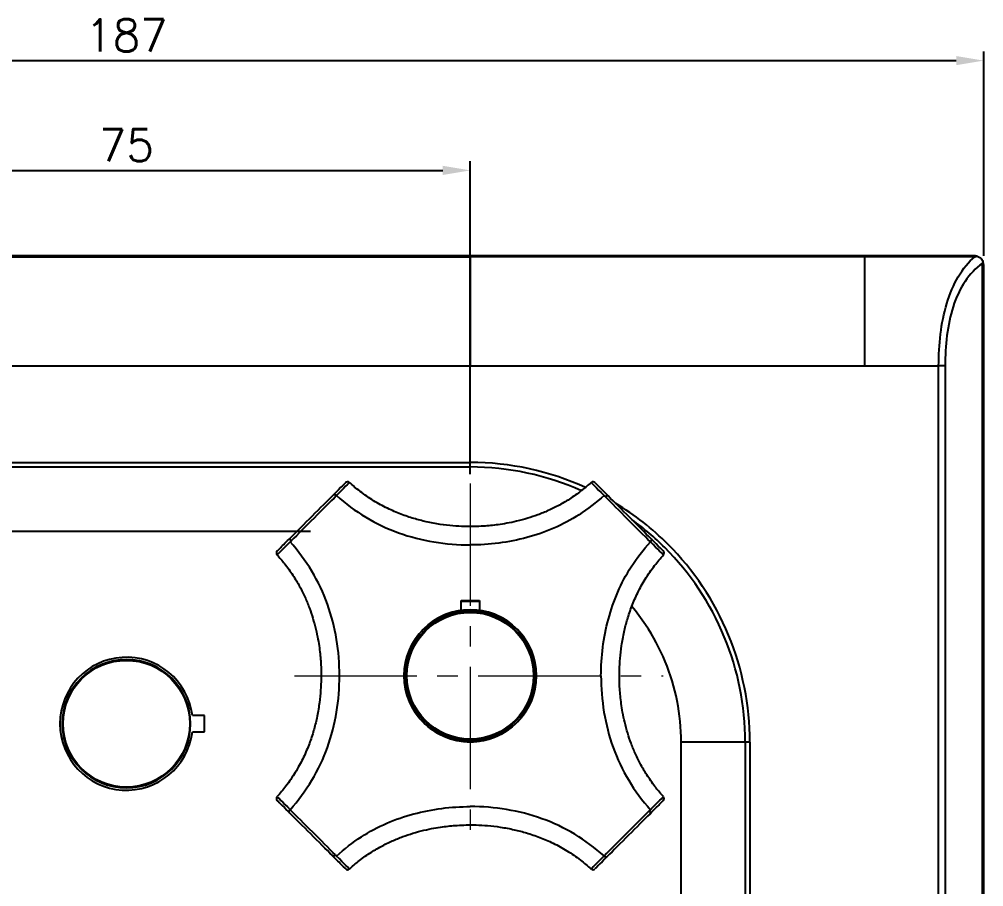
# Model space of a CAD drawing. Extents: x 39169 to 40010, y 19017 to 19611.
# Drawn here: x 39665 to 39770.1, y 19220.6 to 19315.2 of the extents above; entities that cross this region are included whole.
import ezdxf

# ---------------------------------------------------------------- set-up
doc = ezdxf.new("R2010")
doc.units = 0
doc.header["$LTSCALE"] = 7
doc.header["$MEASUREMENT"] = 0
doc.linetypes.add('CENTER2', pattern=[28.575, 19.05, -3.175, 3.175, -3.175])
doc.layers.add('DIM', color=2, linetype='CONTINUOUS')
doc.layers.add('DWG', color=7, linetype='CONTINUOUS')
doc.layers.add('중심선', color=1, linetype='CENTER2', lineweight=9)
doc.styles.add('GHS', font='romans', dxfattribs={"bigfont": 'ghs'})

msp = doc.modelspace()

# ---------------------------------------------------------------- linework, layer by layer
at = {"layer": 'DIM'}
for p, q in [((39770.14, 19289.39), (39770.14, 19311.68)), ((39586.14, 19310.68), (39767.14, 19310.68)), ((39714.14, 19265.59), (39714.14, 19299.71)), ((39642.14, 19298.71), (39711.14, 19298.71))]:
    msp.add_line(p, q, dxfattribs=at)
for points in [[(39767.14, 19311.18), (39767.14, 19310.18), (39770.14, 19310.68)], [(39711.14, 19299.21), (39711.14, 19298.21), (39714.14, 19298.71)]]:
    msp.add_solid(points, dxfattribs=at)
at = {"layer": 'DWG'}
for p, q in [((39714.14, 19289.39), (39639.14, 19289.39)), ((39639.14, 19289.3), (39714.14, 19289.3)), ((39757.14, 19289.3), (39714.14, 19289.3)), ((39769.17, 19289.3), (39757.14, 19289.3)), ((39769.14, 19289.39), (39768.35, 19289.39)), ((39770, 19148.22), (39770, 19288.56)), ((39770.14, 19148.39), (39770.14, 19288.39)), ((39639.14, 19277.39), (39714.14, 19277.39)), ((39765.23, 19159.39), (39765.23, 19277.39)), ((39639.14, 19266.88), (39714.14, 19266.88)), ((39639.14, 19266.38), (39714.14, 19266.38)), ((39656.58, 19259.39), (39696.71, 19259.39)), ((39685.14, 19239.29), (39683.84, 19239.29)), ((39685.14, 19237.49), (39685.14, 19239.29)), ((39683.84, 19237.49), (39685.14, 19237.49)), ((39744.63, 19236.39), (39744.14, 19236.39)), ((39744.63, 19236.39), (39744.63, 19177.39))]:
    msp.add_line(p, q, dxfattribs=at)
for centre, radius in [((39714.14, 19243.62), 7.2), ((39714.14, 19243.62), 7), ((39714.14, 19243.62), 6.91), ((39676.64, 19238.39), 6.91)]:
    msp.add_circle(centre, radius, dxfattribs=at)
at = {"layer": 'DWG', "extrusion": (0, 0, -1)}
for centre, radius in [((-39714.14, 19243.62), 7.2), ((-39714.14, 19243.62), 7), ((-39714.14, 19243.62), 7), ((-39676.64, 19238.39), 7)]:
    msp.add_circle(centre, radius, dxfattribs=at)
at = {"layer": 'DWG'}
msp.add_arc((39676.64, 19238.39), 7.25, 7.131, 352.869, dxfattribs=at)
for centre, major_axis, start_param, end_param in [((39700.76, 19264.46), (-0.212, 0.212), 4.783792, 6.283192), ((39727.53, 19264.46), (-0.212, -0.212), 3.141584, 4.638067), ((39693.3, 19257.01), (0.212, -0.212), 3.141602, 4.649155), ((39734.98, 19257.01), (0.212, 0.212), 4.783799, 6.283165), ((39693.3, 19230.23), (-0.212, -0.212), 4.783775, 6.283189), ((39734.98, 19230.23), (0.212, -0.212), 6.283172, 7.779365), ((39700.76, 19222.78), (0.212, 0.212), 3.1416, 4.649173), ((39727.53, 19222.78), (-0.212, 0.212), 1.642048, 3.141571)]:
    msp.add_ellipse(centre, major_axis=major_axis, ratio=1, start_param=start_param, end_param=end_param, dxfattribs=at)
for points, degree in [([(39757.14, 19289.39), (39714.14, 19289.39)], 1), ([(39768.35, 19289.39), (39757.14, 19289.39)], 1), ([(39714.14, 19277.39), (39757.14, 19277.39)], 1), ([(39757.14, 19277.39), (39765.23, 19277.39)], 1), ([(39765.94, 19277.39), (39765.75, 19277.39), (39765.49, 19277.39), (39765.23, 19277.39)], 3), ([(39726.71, 19264.15), (39722.79, 19265.92), (39718.49, 19266.88), (39714.14, 19266.88)], 3), ([(39726.27, 19263.79), (39722.48, 19265.47), (39718.34, 19266.38), (39714.14, 19266.38)], 3), ([(39700.55, 19264.67), (39700.55, 19264.67), (39700.05, 19264.18), (39699.21, 19263.33)], 3), ([(39700.95, 19264.68), (39700.91, 19264.63), (39700.39, 19264.11), (39699.55, 19263.26)], 3), ([(39727.33, 19264.68), (39727.33, 19264.68), (39727.85, 19264.16), (39728.74, 19263.27)], 3), ([(39699.21, 19263.33), (39699.28, 19263.4), (39699.44, 19263.37), (39699.55, 19263.26)], 3), ([(39728.86, 19263.15), (39728.81, 19263.19), (39728.78, 19263.23), (39728.74, 19263.27)], 3), ([(39694.61, 19258.33), (39694.57, 19258.29), (39694.54, 19258.25), (39694.5, 19258.22)], 3), ([(39733.86, 19258.55), (39733.93, 19258.48), (39733.89, 19258.32), (39733.79, 19258.21)], 3), ([(39735.2, 19256.81), (39735.16, 19256.86), (39734.64, 19257.37), (39733.79, 19258.21)], 3), ([(39735.19, 19257.22), (39735.19, 19257.22), (39734.7, 19257.71), (39733.86, 19258.55)], 3), ([(39713.14, 19250.75), (39713.14, 19251.11), (39713.14, 19251.46), (39713.14, 19251.82)], 3), ([(39715.14, 19251.82), (39715.14, 19251.46), (39715.14, 19251.11), (39715.14, 19250.75)], 3), ([(39744.14, 19236.39), (39744.14, 19227.39)], 1), ([(39693.08, 19230.43), (39693.13, 19230.38), (39693.65, 19229.87), (39694.5, 19229.02)], 3), ([(39693.09, 19230.02), (39693.09, 19230.02), (39693.59, 19229.53), (39694.43, 19228.68)], 3), ([(39694.43, 19228.69), (39694.36, 19228.76), (39694.4, 19228.91), (39694.5, 19229.02)], 3), ([(39733.67, 19228.91), (39733.71, 19228.95), (39733.75, 19228.99), (39733.79, 19229.02)], 3), ([(39744.14, 19227.39), (39744.14, 19177.39)], 1), ([(39699.43, 19224.09), (39699.47, 19224.05), (39699.51, 19224.01), (39699.55, 19223.97)], 3), ([(39700.96, 19222.56), (39700.96, 19222.56), (39700.43, 19223.08), (39699.55, 19223.97)], 3), ([(39729.08, 19223.91), (39728.23, 19223.06), (39727.74, 19222.57), (39727.74, 19222.57)], 3), ([(39728.74, 19223.97), (39728.85, 19223.87), (39729.01, 19223.84), (39729.08, 19223.91)], 3)]:
    msp.add_open_spline(points, degree=degree, dxfattribs=at)
for points, weights in [([(39714.14, 19289.3), (39714.14, 19286.24), (39714.14, 19277.39)], [0.99801938102, 0.937335388542, 1]), ([(39757.14, 19289.3), (39757.14, 19286.24), (39757.14, 19277.39)], [0.99801938102, 0.937335388542, 1]), ([(39744.14, 19236.39), (39743.84, 19236.39), (39737.14, 19236.39)], [1, 0.802062433457, 1])]:
    msp.add_rational_spline(points, weights, degree=2, dxfattribs=at)
for points, knots in [([(39765.23, 19277.39), (39765.23, 19279.71), (39765.48, 19282.07), (39766.75, 19286.3), (39767.82, 19288.2), (39769.17, 19289.3)], [0, 0, 0, 0, 0.5, 0.5, 1, 1, 1, 1]), ([(39770, 19288.56), (39768.57, 19287.61), (39767.45, 19285.85), (39766.17, 19281.85), (39765.94, 19279.61), (39765.94, 19277.39)], [0, 0, 0, 0, 0.5, 0.5, 1, 1, 1, 1]), ([(39769.42, 19289.35), (39769.35, 19289.37), (39769.27, 19289.38), (39769.18, 19289.39), (39769.16, 19289.39), (39769.15, 19289.39), (39769.14, 19289.39), (39769.14, 19289.39)], [0, 0, 0, 0, 0.807942, 0.807942, 0.981561, 0.981561, 1, 1, 1, 1]), ([(39769.17, 19289.3), (39769.17, 19289.3), (39769.18, 19289.3), (39769.26, 19289.32), (39769.34, 19289.34), (39769.42, 19289.35)], [0, 0, 0, 0, 0.027225, 0.027225, 1, 1, 1, 1]), ([(39769.42, 19289.35), (39769.52, 19289.32), (39769.62, 19289.27), (39769.8, 19289.15), (39769.88, 19289.08), (39769.99, 19288.92), (39770.03, 19288.85), (39770.06, 19288.78)], [0, 0, 0, 0, 0.363068, 0.363068, 0.72733, 0.72733, 1, 1, 1, 1]), ([(39770.06, 19288.78), (39770.05, 19288.71), (39770.02, 19288.64), (39770, 19288.57), (39770, 19288.56), (39770, 19288.56)], [0, 0, 0, 0, 0.972139, 0.972139, 1, 1, 1, 1]), ([(39770.14, 19288.39), (39770.14, 19288.39), (39770.14, 19288.39), (39770.14, 19288.46), (39770.14, 19288.52), (39770.11, 19288.65), (39770.09, 19288.72), (39770.06, 19288.78)], [0, 0, 0, 0, 0.013181, 0.013181, 0.503991, 0.503991, 1, 1, 1, 1]), ([(39765.94, 19277.39), (39765.94, 19255.51), (39765.94, 19222.68), (39765.94, 19184.38), (39765.94, 19167.97), (39765.94, 19159.76), (39765.86, 19156.98), (39766.71, 19153.08), (39767.14, 19151.82), (39768.35, 19149.67), (39769.12, 19148.81), (39770, 19148.22)], [0, 0, 0, 0, 0.5, 0.75, 0.875, 0.875, 0.9375, 0.9375, 0.96875, 0.96875, 1, 1, 1, 1]), ([(39714.14, 19266.38), (39714.14, 19266.38), (39714.14, 19266.4), (39714.14, 19266.44), (39714.14, 19266.47), (39714.14, 19266.54), (39714.14, 19266.58), (39714.14, 19266.68), (39714.14, 19266.73), (39714.14, 19266.82), (39714.14, 19266.84), (39714.14, 19266.87), (39714.14, 19266.88), (39714.14, 19266.88), (39714.14, 19266.88), (39714.14, 19266.88), (39714.14, 19266.88), (39714.14, 19266.88), (39714.14, 19266.88)], [0, 0, 0, 0, 0.219736, 0.219736, 0.439472, 0.439472, 0.659208, 0.659208, 0.878944, 0.878944, 0.986457, 0.986457, 0.999804, 0.999804, 0.999909, 0.999909, 0.999961, 1, 1, 1, 1]), ([(39727.32, 19264.69), (39727.02, 19264.41), (39726.3, 19263.81), (39725.15, 19262.97), (39723.9, 19262.23), (39722.69, 19261.63), (39721.53, 19261.16), (39720.38, 19260.77), (39719.25, 19260.46), (39718.17, 19260.24), (39717.22, 19260.09), (39716.37, 19259.99), (39715.51, 19259.92), (39714.56, 19259.88), (39713.45, 19259.88), (39712.21, 19259.95), (39710.82, 19260.11), (39709.39, 19260.38), (39707.96, 19260.75), (39706.53, 19261.23), (39705.06, 19261.87), (39703.56, 19262.69), (39702.18, 19263.64), (39701.34, 19264.35), (39700.96, 19264.69)], [0, 0, 0, 0, 0.043698, 0.097663, 0.148172, 0.195232, 0.238813, 0.278891, 0.322368, 0.360817, 0.394227, 0.422589, 0.450703, 0.483929, 0.522276, 0.565762, 0.614418, 0.668235, 0.716998, 0.769314, 0.825184, 0.884553, 0.9474, 1, 1, 1, 1]), ([(39727.74, 19264.67), (39727.74, 19264.67), (39727.74, 19264.67), (39727.75, 19264.66), (39727.88, 19264.53), (39728.39, 19264.02), (39728.76, 19263.65), (39729.19, 19263.22)], [0, 0, 0, 0, 0.020054, 0.020054, 0.510027, 0.510027, 1, 1, 1, 1]), ([(39699.21, 19263.33), (39698.55, 19262.68), (39697.74, 19261.86), (39696.04, 19260.17), (39695.22, 19259.34), (39694.54, 19258.66)], [0, 0, 0, 0, 0.5, 0.5, 1, 1, 1, 1]), ([(39699.55, 19263.26), (39698.85, 19262.57), (39698, 19261.71), (39696.2, 19259.91), (39695.33, 19259.04), (39694.61, 19258.33)], [0, 0, 0, 0, 0.5, 0.5, 1, 1, 1, 1]), ([(39699.55, 19263.26), (39701.53, 19261.5), (39703.83, 19260.09), (39708.83, 19258.31), (39711.49, 19257.88), (39714.14, 19257.88)], [0, 0, 0, 0, 0.5, 0.5, 1, 1, 1, 1]), ([(39728.74, 19263.27), (39727.87, 19262.51), (39725.34, 19260.5), (39720.38, 19258.4), (39716.22, 19257.88), (39714.14, 19257.88)], [0, 0, 0, 0, 0.216606, 0.608303, 1, 1, 1, 1]), ([(39728.86, 19263.15), (39728.88, 19263.17), (39728.91, 19263.19), (39728.96, 19263.23), (39728.99, 19263.24), (39729.05, 19263.26), (39729.07, 19263.26), (39729.12, 19263.26), (39729.14, 19263.25), (39729.17, 19263.24), (39729.18, 19263.23), (39729.19, 19263.23), (39729.19, 19263.22), (39729.19, 19263.22)], [0, 0, 0, 0, 0.220007, 0.220007, 0.440055, 0.440055, 0.660124, 0.660124, 0.880232, 0.880232, 0.96207, 0.96207, 1, 1, 1, 1]), ([(39733.79, 19258.21), (39733.09, 19258.91), (39732.23, 19259.76), (39730.44, 19261.56), (39729.57, 19262.43), (39728.86, 19263.15)], [0, 0, 0, 0, 0.5, 0.5, 1, 1, 1, 1]), ([(39733.86, 19258.55), (39733.2, 19259.21), (39732.39, 19260.02), (39730.69, 19261.72), (39729.87, 19262.54), (39729.19, 19263.22)], [0, 0, 0, 0, 0.5, 0.5, 1, 1, 1, 1]), ([(39744.63, 19236.39), (39744.63, 19240.42), (39743.84, 19244.36), (39740.78, 19251.76), (39738.52, 19255.13), (39734, 19259.66), (39732.08, 19261.15), (39730.01, 19262.41)], [0, 0, 0, 0, 0.383467, 0.383467, 0.766935, 0.766935, 1, 1, 1, 1]), ([(39744.14, 19236.39), (39744.14, 19240.35), (39743.36, 19244.23), (39740.34, 19251.51), (39738.13, 19254.82), (39734.26, 19258.69), (39733.07, 19259.7), (39731.81, 19260.61)], [0, 0, 0, 0, 0.417249, 0.417249, 0.834498, 0.834498, 1, 1, 1, 1]), ([(39693.08, 19256.81), (39693.08, 19256.81), (39693.08, 19256.81), (39693.08, 19256.81), (39693.61, 19257.33), (39694.5, 19258.22)], [0, 0, 0, 0, 0.00011, 0.00011, 1, 1, 1, 1]), ([(39693.09, 19257.22), (39693.09, 19257.22), (39693.22, 19257.34), (39693.72, 19257.85), (39694.1, 19258.23), (39694.54, 19258.66)], [0, 0, 0, 0, 0.499864, 0.499864, 1, 1, 1, 1]), ([(39694.61, 19258.33), (39694.59, 19258.35), (39694.57, 19258.38), (39694.54, 19258.44), (39694.52, 19258.46), (39694.51, 19258.52), (39694.5, 19258.55), (39694.5, 19258.6), (39694.51, 19258.62), (39694.52, 19258.64), (39694.53, 19258.65), (39694.54, 19258.66), (39694.54, 19258.66), (39694.54, 19258.66)], [0, 0, 0, 0, 0.220024, 0.220024, 0.440073, 0.440073, 0.660142, 0.660142, 0.88025, 0.88025, 0.96173, 0.96173, 1, 1, 1, 1]), ([(39699.88, 19243.62), (39699.88, 19246.27), (39699.46, 19248.93), (39697.67, 19253.94), (39696.26, 19256.23), (39694.5, 19258.22)], [0, 0, 0, 0, 0.5, 0.5, 1, 1, 1, 1]), ([(39728.4, 19243.62), (39728.4, 19245.69), (39728.93, 19249.86), (39731.02, 19254.81), (39733.03, 19257.35), (39733.79, 19258.21)], [0, 0, 0, 0, 0.391693, 0.783386, 1, 1, 1, 1]), ([(39693.07, 19256.8), (39693.35, 19256.49), (39693.96, 19255.78), (39694.79, 19254.63), (39695.53, 19253.38), (39696.13, 19252.17), (39696.61, 19251.01), (39696.99, 19249.86), (39697.3, 19248.73), (39697.53, 19247.65), (39697.68, 19246.7), (39697.78, 19245.84), (39697.85, 19244.99), (39697.89, 19244.03), (39697.88, 19242.93), (39697.81, 19241.68), (39697.65, 19240.29), (39697.39, 19238.87), (39697.02, 19237.43), (39696.53, 19236.01), (39695.89, 19234.54), (39695.07, 19233.04), (39694.12, 19231.66), (39693.41, 19230.81), (39693.07, 19230.44)], [0, 0, 0, 0, 0.043602, 0.097553, 0.14806, 0.195126, 0.238721, 0.278818, 0.322321, 0.360793, 0.394223, 0.422599, 0.45072, 0.483948, 0.522295, 0.565774, 0.614413, 0.668204, 0.716942, 0.769238, 0.825098, 0.884469, 0.947332, 1, 1, 1, 1]), ([(39735.22, 19230.44), (39734.93, 19230.75), (39734.33, 19231.46), (39733.5, 19232.61), (39732.76, 19233.86), (39732.16, 19235.07), (39731.68, 19236.23), (39731.29, 19237.38), (39730.99, 19238.51), (39730.76, 19239.59), (39730.61, 19240.54), (39730.51, 19241.4), (39730.44, 19242.25), (39730.4, 19243.21), (39730.41, 19244.31), (39730.48, 19245.56), (39730.64, 19246.94), (39730.9, 19248.37), (39731.27, 19249.8), (39731.75, 19251.23), (39732.4, 19252.7), (39733.21, 19254.2), (39734.17, 19255.58), (39734.88, 19256.43), (39735.22, 19256.8)], [0, 0, 0, 0, 0.043641, 0.09759, 0.148094, 0.195158, 0.238751, 0.278846, 0.322347, 0.360818, 0.394246, 0.422621, 0.45074, 0.483967, 0.522311, 0.565789, 0.614426, 0.668214, 0.71695, 0.769243, 0.8251, 0.884469, 0.947329, 1, 1, 1, 1]), ([(39713.14, 19251.82), (39713.43, 19251.82), (39713.72, 19251.82), (39714.19, 19251.82), (39714.38, 19251.82), (39714.76, 19251.82), (39714.95, 19251.82), (39715.14, 19251.82)], [0, 0, 0, 0, 0.428962, 0.428962, 0.714481, 0.714481, 1, 1, 1, 1]), ([(39713.14, 19251.75), (39713.43, 19251.75), (39713.72, 19251.75), (39714.19, 19251.75), (39714.38, 19251.75), (39714.76, 19251.75), (39714.95, 19251.75), (39715.14, 19251.75)], [0, 0, 0, 0, 0.428962, 0.428962, 0.714481, 0.714481, 1, 1, 1, 1]), ([(39713.14, 19250.75), (39711.36, 19250.5), (39709.69, 19249.56), (39707.41, 19246.74), (39706.83, 19244.92), (39707.09, 19241.32), (39707.92, 19239.58), (39710.54, 19237.13), (39712.33, 19236.42), (39715.97, 19236.42), (39717.74, 19237.13), (39720.37, 19239.59), (39721.2, 19241.33), (39721.45, 19244.91), (39720.87, 19246.76), (39718.61, 19249.55), (39716.93, 19250.5), (39715.14, 19250.75)], [0, 0, 0, 0, 0.125, 0.125, 0.25, 0.25, 0.375, 0.375, 0.5, 0.5, 0.625, 0.625, 0.75, 0.75, 0.875, 0.875, 1, 1, 1, 1]), ([(39737.14, 19236.39), (39737.14, 19237.9), (39737, 19239.4), (39736.41, 19242.35), (39735.97, 19243.8), (39734.82, 19246.58), (39734.1, 19247.92), (39732.8, 19249.87), (39732.3, 19250.54), (39731.76, 19251.18)], [0, 0, 0, 0, 0.2438801, 0.2438801, 0.4877603, 0.4877603, 0.7316404, 0.7316404, 0.8674528, 0.8674528, 0.8674528, 0.8674528]), ([(39694.5, 19229.02), (39696.26, 19231.01), (39697.67, 19233.31), (39699.46, 19238.31), (39699.88, 19240.97), (39699.88, 19243.62)], [0, 0, 0, 0, 0.5, 0.5, 1, 1, 1, 1]), ([(39728.4, 19243.62), (39728.4, 19240.97), (39728.83, 19238.31), (39730.62, 19233.3), (39732.02, 19231.01), (39733.79, 19229.02)], [0, 0, 0, 0, 0.5, 0.5, 1, 1, 1, 1]), ([(39737.14, 19159.39), (39737.14, 19162.45), (39737.14, 19165.51), (39737.14, 19168.56), (39737.14, 19191.17), (39737.14, 19213.78), (39737.14, 19236.39)], [0, 0, 0, 0, 1, 1, 1, 8.393259, 8.393259, 8.393259, 8.393259]), ([(39733.75, 19228.58), (39734.18, 19229), (39734.55, 19229.38), (39735.05, 19229.87), (39735.18, 19230.01), (39735.19, 19230.02), (39735.19, 19230.02), (39735.19, 19230.02)], [0, 0, 0, 0, 0.489116, 0.489116, 0.978233, 0.978233, 1, 1, 1, 1]), ([(39733.79, 19229.02), (39734.68, 19229.91), (39735.21, 19230.43), (39735.21, 19230.43), (39735.21, 19230.43), (39735.21, 19230.43)], [0, 0, 0, 0, 0.998622, 0.998622, 1, 1, 1, 1]), ([(39699.1, 19224.02), (39698.42, 19224.7), (39697.59, 19225.52), (39695.9, 19227.22), (39695.09, 19228.03), (39694.43, 19228.69)], [0, 0, 0, 0, 0.5, 0.5, 1, 1, 1, 1]), ([(39699.43, 19224.09), (39698.72, 19224.81), (39697.85, 19225.68), (39696.06, 19227.47), (39695.2, 19228.33), (39694.5, 19229.02)], [0, 0, 0, 0, 0.5, 0.5, 1, 1, 1, 1]), ([(39699.55, 19223.97), (39700.41, 19224.73), (39702.95, 19226.74), (39707.9, 19228.84), (39712.07, 19229.36), (39714.14, 19229.36)], [0, 0, 0, 0, 0.216606, 0.608303, 1, 1, 1, 1]), ([(39728.74, 19223.98), (39726.76, 19225.74), (39724.46, 19227.15), (39719.46, 19228.93), (39716.8, 19229.36), (39714.14, 19229.36)], [0, 0, 0, 0, 0.5, 0.5, 1, 1, 1, 1]), ([(39733.67, 19228.91), (39732.96, 19228.2), (39732.08, 19227.32), (39730.29, 19225.53), (39729.43, 19224.67), (39728.74, 19223.97)], [0, 0, 0, 0, 0.5, 0.5, 1, 1, 1, 1]), ([(39733.75, 19228.58), (39733.07, 19227.9), (39732.24, 19227.07), (39730.55, 19225.38), (39729.74, 19224.56), (39729.08, 19223.91)], [0, 0, 0, 0, 0.5, 0.5, 1, 1, 1, 1]), ([(39733.75, 19228.58), (39733.75, 19228.58), (39733.75, 19228.58), (39733.77, 19228.6), (39733.78, 19228.62), (39733.79, 19228.66), (39733.79, 19228.69), (39733.78, 19228.74), (39733.77, 19228.77), (39733.74, 19228.83), (39733.72, 19228.86), (39733.69, 19228.89), (39733.68, 19228.9), (39733.67, 19228.91)], [0, 0, 0, 0, 0.038268, 0.038268, 0.258414, 0.258414, 0.478561, 0.478561, 0.698686, 0.698686, 0.91877, 0.91877, 1, 1, 1, 1]), ([(39700.96, 19222.55), (39701.27, 19222.83), (39701.98, 19223.44), (39703.14, 19224.27), (39704.38, 19225.01), (39705.6, 19225.61), (39706.75, 19226.08), (39707.91, 19226.47), (39709.04, 19226.78), (39710.12, 19227), (39711.07, 19227.15), (39711.92, 19227.25), (39712.78, 19227.32), (39713.73, 19227.36), (39714.83, 19227.36), (39716.08, 19227.29), (39717.47, 19227.13), (39718.89, 19226.86), (39720.33, 19226.49), (39721.75, 19226.01), (39723.23, 19225.37), (39724.72, 19224.55), (39726.11, 19223.6), (39726.95, 19222.89), (39727.32, 19222.55)], [0, 0, 0, 0, 0.043671, 0.097638, 0.148149, 0.195209, 0.238792, 0.278871, 0.322349, 0.360799, 0.39421, 0.422573, 0.450688, 0.483915, 0.522263, 0.565751, 0.614408, 0.668226, 0.71699, 0.769308, 0.825179, 0.884551, 0.947399, 1, 1, 1, 1]), ([(39699.1, 19224.02), (39699.1, 19224.02), (39699.1, 19224.01), (39699.12, 19224), (39699.14, 19223.99), (39699.19, 19223.98), (39699.21, 19223.98), (39699.27, 19223.99), (39699.29, 19224), (39699.35, 19224.03), (39699.38, 19224.05), (39699.41, 19224.07), (39699.42, 19224.08), (39699.43, 19224.09)], [0, 0, 0, 0, 0.037932, 0.037932, 0.258081, 0.258081, 0.478231, 0.478231, 0.698358, 0.698358, 0.918444, 0.918444, 1, 1, 1, 1]), ([(39700.55, 19222.57), (39700.55, 19222.57), (39700.42, 19222.7), (39699.91, 19223.2), (39699.54, 19223.58), (39699.1, 19224.02)], [0, 0, 0, 0, 0.499837, 0.499837, 1, 1, 1, 1]), ([(39728.74, 19223.98), (39727.85, 19223.08), (39727.33, 19222.56), (39727.33, 19222.56), (39727.33, 19222.56), (39727.33, 19222.56)], [0, 0, 0, 0, 0.998418, 0.998418, 1, 1, 1, 1])]:
    msp.add_open_spline(points, degree=3, knots=knots, dxfattribs=at)
at = {"layer": '중심선', "linetype": 'CENTER2', "ltscale": 0.1}
for points, knots in [([(39714.14, 19264.59), (39714.14, 19252.42), (39714.14, 19225.35)], [0, 0, 0.155935, 1, 1]), ([(39694.99, 19243.62), (39719.21, 19243.62), (39735.18, 19243.62)], [0, 0, 0.238448, 1, 1])]:
    msp.add_open_spline(points, degree=1, knots=knots, dxfattribs=at)

# ---------------------------------------------------------------- texts
at = {"layer": 'DIM', "char_height": 3.5, "attachment_point": 5, "style": 'GHS'}
for s, insert in [('\\A1;187', (39676.64, 19313.43)), ('\\A1;75', (39676.64, 19301.46))]:
    msp.add_mtext(s, dxfattribs=dict(at, insert=insert))

doc.saveas('drawing.dxf')
